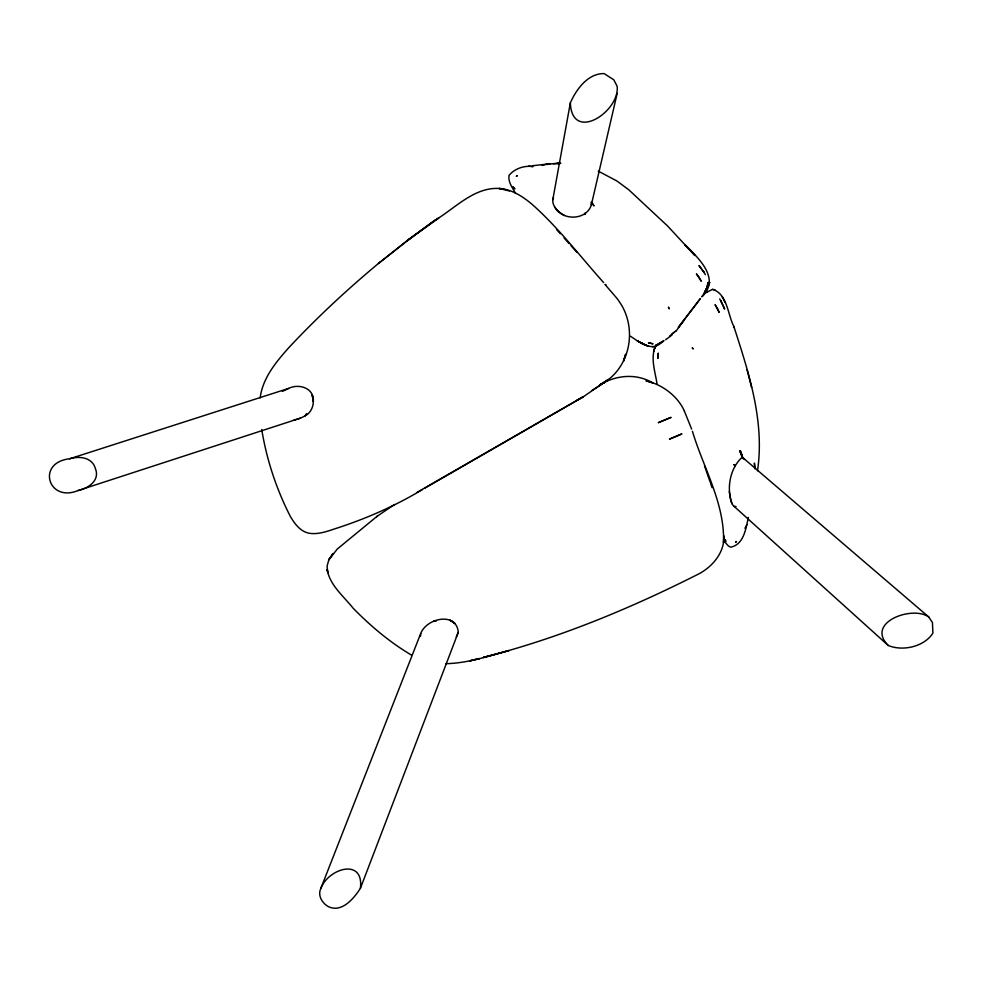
<?xml version="1.0" encoding="UTF-8"?>
<svg xmlns="http://www.w3.org/2000/svg" width="982" height="982" viewBox="0 0 982 982"><rect width="100%" height="100%" fill="white"/><g stroke="black" fill="none" stroke-linecap="round" stroke-linejoin="round"><path stroke-width="1.47" d="M570.346 102.877C572.04 143.482 620.231 111.175 617.126 86.281L613.811 79.812L604.139 73.601C587.911 73.245 576.188 89.485 570.346 102.877L552.792 199.739C552.277 206.932 558.77 212.308 564.441 215.5M420.554 636.324L420.689 633.562C426.63 617.899 456.569 611.577 458.287 632.322L360.382 888.379C353.925 898.37 341.822 913.174 328.344 906.619C322.268 903.207 317.468 895.559 320.733 888.673L420.689 633.562M723.538 541.683C724.606 502.796 703.259 467.616 692.42 431.258M723.427 542.555L723.881 535.828C724.655 551.994 713.288 565.755 699.871 573.353C630.726 608.398 558.476 638.398 483.23 657.437L509.057 650.575C488.361 656.185 467.567 663.231 445.914 663.685M656.148 344.903C649.789 356.761 655.166 371.405 657.032 383.827M684.429 411.077C677.813 396.335 662.384 384.379 645.972 380.856L652.649 382.857C636.397 373.062 615.775 375.075 600.039 384.821L605.108 382.121L599.977 384.834C618.513 375.799 629.241 355.865 629.474 335.66C629.646 323.152 625.988 310.545 618.439 300.492C618.464 299.559 601.512 280.926 605.919 285.222L605.243 284.375M757.503 470.832C764.831 421.388 748.849 372.951 733.873 326.54C727.723 314.854 727.417 293.704 712.539 289.383L704.376 293.434M653.656 351.74L653.987 349.273M260.132 397.943C262.71 377.825 276.31 361.646 289.359 347.063C317.247 317.358 347.112 289.518 378.438 263.483L379.764 262.39M724.115 541.168L728.46 546.053L730.829 547.195C744.172 544.188 745.768 528.463 748.419 517.391M554.793 207.104C562.391 221.06 586.352 220.496 591.336 204.98L617.187 93.327M625.669 354.342L623.582 361.02L625.583 354.428M360.382 888.379C364.248 857.372 328.135 868.358 320.733 888.673M552.792 199.739L553.467 197.382M703.431 295.287L707.052 287.677L705.874 291.273L708.157 282.386L707.052 287.677L703.063 295.472C720.113 277.967 697.871 257.566 685.755 245.451L684.92 244.776L694.925 255.529L667.6 225.995L628.75 189.759L616.954 181.019L598.222 171.101M456.274 637.085L458.287 632.322M707.605 287.456L709.765 282.3L704.475 292.661L708.28 286.081M746.823 524.646L745.117 528.451L746.345 526.352M684.221 320.132L675.997 331.18M304.837 416.037C312.35 412.219 315.136 402.681 312.141 395.046L313.319 401.638C314.498 388.209 299.129 383.164 288.61 388.418L69.685 458.766C36.088 462.461 48.13 502.931 77.983 490.57L300.566 418.099L304.837 416.037L306.654 413.606M700.387 298.688L678.341 327.399L700.313 298.565M701.811 296.638L703.002 295.373M662.028 342.387L663.967 340.545L657.744 344.154M701.86 296.724L703.137 295.594M672.142 333.868L674.487 331.977M669.834 335.844L675.714 331.13M410.746 238.012L378.438 263.483L406.523 241.155L438.721 218.041L435.296 220.066C455.132 208.258 474.024 187.096 499.065 188.458C511.597 189.231 522.534 196.314 531.9 204.17C558.525 227.701 580.006 256.241 603.66 282.595M376.572 516.679L394.482 504.478M377.567 515.906L337.231 549.073L328.835 559.85L327.067 566.197L327.816 572.69L327.141 569.511M665.649 339.747L671.983 335.022M425.083 487.993L583.112 396.937L608.386 379.445L599.977 384.834M592.072 390.357L602.457 383.815M704.61 293.299L707.519 291.494M661.856 342.104C651.999 352.636 639.442 342.08 630.481 336.237M417.006 492.412L583.05 396.851L576.446 400.509M422.432 489.527C394.506 506.43 364.506 519.38 333.426 529.273C325.693 531.9 317.382 534.625 309.109 533.238C300.271 531.532 294.625 523.701 290.341 516.422C276.396 489.159 266.662 459.723 261.74 429.502M580.46 398.41L583.112 396.937M282.386 391.413L288.61 388.418M657.559 344.461L660.911 342.902M77.983 490.57C88.147 488.484 100.225 480.579 95.414 468.623C92.308 457.268 79.358 455.832 69.685 458.766M293.508 420.321L300.566 418.099M542.199 165.442L546.385 164.24L560.501 163.221M547.023 164.559L549.957 163.834L532.993 165.663M528.647 166.167L532.968 166.559C524.339 165.307 514.47 168.585 508.983 175.471C508.025 182.112 512.579 188.09 515.697 193.54M433.504 621.336L436.474 620.845M553.394 163.663L560.747 163.393M691.635 429.073L684.344 411.028M653.472 346.744L652.441 346.756M729.331 491.663L730.964 501.225L732.756 504.981L734.131 506.393L735.997 506.516M556.904 163.343L558.574 163.466M734.131 506.393L888.231 645.469C902.618 651.582 924.295 646.782 932.9 633.12L932.458 622.539L928.739 616.978L743.19 457.993L741.619 457.772C729.896 468.647 726.275 488.913 732.106 503.913M504.208 189.305L499.065 188.458L509.449 190.95M714.97 289.837L712.539 289.383M928.739 616.978C912.388 605.17 865.105 622.441 888.231 645.469M411.311 654.982C389.829 642.314 370.631 626.037 353.201 608.288C343.761 596.332 330.087 585.653 327.215 569.842M685.755 245.451L686.504 246.114M743.19 457.993L744.737 459.466M556.524 229.481L560.317 233.728M564.098 237.975L569.044 243.524M571.021 245.745L576.95 252.411M591.778 202.587L594 205.913L591.532 202.194M740.759 454.212L742.404 456.9M719.671 298.933L721.353 301.805M703.713 271.854L705.371 274.665M742.171 455.906L739.741 451.119L742.171 455.906L740.305 450.738L743.202 458.754M722.273 296.957L725.06 302.431M704.536 465.873L710.232 482.309M710.698 483.66L712.097 487.698M747.081 369.833L751.623 387.424M754.949 468.586L754.397 463.062L754.851 468.696M591.189 202.267L591.336 204.98M657.928 356.368L657.866 358.418L658.333 353.09L657.928 356.368M733.873 326.54L733.603 327.423L733.873 326.54M584.928 213.376L584.99 214.42L584.928 213.376M655.534 346.339L654.515 348.5L656.393 344.878L655.534 346.339M329.338 558.991L328.835 559.85L333.07 553.529L329.338 558.991M513.193 187.046L512.764 187.587L514.936 188.9L513.193 187.046M736.439 541.524L735.592 542.174L736.439 541.524M420.91 230.475L406.523 241.155L435.001 220.201L420.91 230.475M517.33 175.643L516.409 176.22L517.33 175.643M725.637 541.647L725.403 539.879L725.637 541.647M681.717 433.995L669.528 439.101L681.717 433.995M670.853 417.448L658.431 422.628L670.853 417.448M479.376 658.578L470.071 660.788L479.376 658.578M652.784 343.786L648.537 342.792L652.784 343.786M648.697 346.315L641.847 343.319L648.697 346.315M452.763 621.594L449.977 620.182L455.071 623.68L452.763 621.594M735.199 465.787L734.02 464.719L735.199 465.787M643.37 344.044L637.158 340.717L643.37 344.044M693.083 348.745L692.335 347.886L693.083 348.745M700.031 266.822L698.963 265.545L704.241 272.689L700.031 266.822M698.607 276.752L696.422 273.855L701.295 281.22L698.607 276.752M668.509 307.317L669.086 308.679L668.509 307.317M717.682 309.097L715.08 304.604L719.143 312.386L717.682 309.097M724.016 307.55L720.862 300.922L724.63 309.121L724.016 307.55"/></g></svg>
